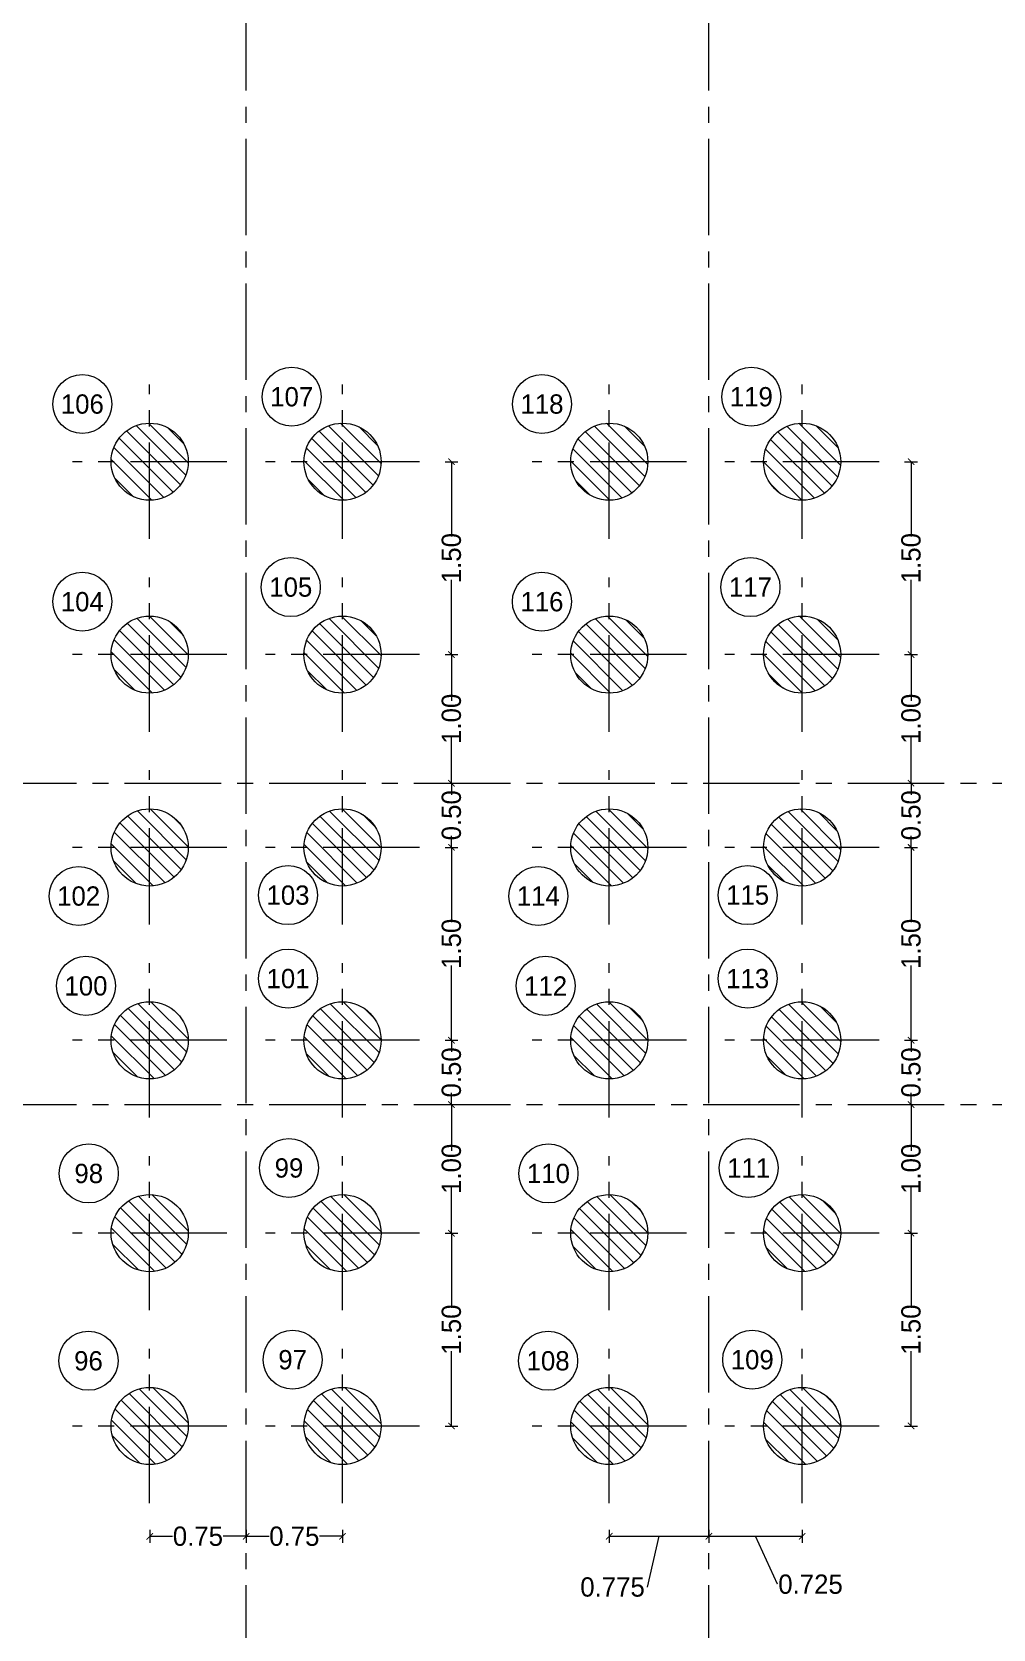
# Model space of a CAD drawing. Extents: x 971 to 1079, y 664 to 731.
# Drawn here: x 991.9 to 999.38, y 693.35 to 705.77 of the extents above; entities that cross this region are included whole.
import ezdxf
from ezdxf.enums import TextEntityAlignment as Align

# ---------------------------------------------------------------- set-up
doc = ezdxf.new("R2010")
doc.units = 0
doc.header["$MEASUREMENT"] = 0
doc.header["$PDMODE"] = 3
doc.header["$PDSIZE"] = 0.1
for name, pattern in [('CENTER2', [1.125, 0.75, -0.125, 0.125, -0.125]), ('CENTERX2', [4, 2.5, -0.5, 0.5, -0.5]), ('HIDDEN2', [0.1875, 0.125, -0.0625])]:
    doc.linetypes.add(name, pattern=pattern)
doc.layers.get('0').update_dxf_attribs({"linetype": 'CONTINUOUS', "lineweight": 30})
doc.layers.get('Defpoints').update_dxf_attribs({"linetype": 'CONTINUOUS'})
for name, color, linetype, lineweight in [('As Built Piles', 4, 'HIDDEN2', 20), ('axis', 1, 'CENTERX2', 5), ('axis no.', 11, 'CONTINUOUS', 20), ('PILES_AXES', 4, 'CENTER2', 20), ('PILES_HATCH0', 8, 'CONTINUOUS', 9), ('PILES_NO_', 11, 'CONTINUOUS', 20)]:
    doc.layers.add(name, color=color, linetype=linetype, lineweight=lineweight)
doc.styles.add('ARABY', font='sosa.shx')
doc.styles.add('SOSA', font='sosa.shx')
doc.dimstyles.new('Shabak dim', dxfattribs={"dimtxt": 0.15, "dimasz": 0.05, "dimexe": 0.05, "dimexo": 0.1, "dimgap": 0, "dimtad": 0, "dimzin": 0, "dimdsep": 46, "dimtxsty": 'SOSA', "dimblk1": 'ARCHTICK', "dimblk2": 'ARCHTICK', "dimsah": 1, "dimcen": 0, "dimclrd": 256, "dimadec": 0, "dimazin": 0, "dimtfac": 1, "dimtofl": 0, "dimtmove": 1, "dimatfit": 3, "dimldrblk": 'OBLIQUE', "dimfxl": 0.05, "dimfxlon": 1, "dimtolj": 1, "dimtzin": 0, "dimlwd": -1, "dimlwe": -1, "dimarcsym": 0})

# ---------------------------------------------------------------- blocks, each defined once
blk = doc.blocks.new('_ARCHTICK')
at = {"color": 0, "linetype": 'ByBlock', "const_width": 0.15}
blk.add_lwpolyline([(-0.5, -0.5), (0.5, 0.5)], dxfattribs=at)
blk = doc.blocks.new('*D171')
at = {"layer": 'axis no.', "color": 0, "transparency": 16777216}
for p, q in [((995.115, 696.427), (995.215, 696.427)), ((995.115, 694.927), (995.215, 694.927))]:
    blk.add_line(p, q, dxfattribs=at)
at = {"layer": 'axis no.', "transparency": 16777216}
for p, q in [((995.165, 696.427), (995.165, 695.846)), ((995.165, 694.927), (995.165, 695.508))]:
    blk.add_line(p, q, dxfattribs=at)
at = {"layer": 'Defpoints', "color": 0, "transparency": 16777216}
for p in [(994.766, 696.427), (995.165, 696.427), (994.766, 694.927)]:
    blk.add_point(p, dxfattribs=at)
at = {"layer": 'axis no.', "transparency": 16777216, "xscale": 0.05, "yscale": 0.05, "zscale": 0.05}
for p, rotation in [((995.165, 696.427), 90), ((995.165, 694.927), 270)]:
    blk.add_blockref('_ARCHTICK', p, dxfattribs=dict(at, rotation=rotation))
at = {"layer": 'axis no.', "color": 0, "transparency": 16777216, "insert": (995.165, 695.677), "char_height": 0.15, "attachment_point": 5, "rotation": 90, "style": 'SOSA'}
blk.add_mtext('\\A1;1.50', dxfattribs=at)
blk = doc.blocks.new('_OBLIQUE')
at = {"color": 0, "linetype": 'ByBlock'}
blk.add_line((-0.5, -0.5), (0.5, 0.5), dxfattribs=at)
blk = doc.blocks.new('*D172')
at = {"layer": 'axis no.', "color": 0, "transparency": 16777216}
for p, q in [((995.115, 697.427), (995.215, 697.427)), ((995.115, 696.427), (995.215, 696.427))]:
    blk.add_line(p, q, dxfattribs=at)
at = {"layer": 'axis no.', "transparency": 16777216}
for p, q in [((995.165, 697.427), (995.165, 697.066)), ((995.165, 696.427), (995.165, 696.788))]:
    blk.add_line(p, q, dxfattribs=at)
at = {"layer": 'Defpoints', "color": 0, "transparency": 16777216}
for p in [(994.766, 697.427), (995.165, 697.427), (994.766, 696.427)]:
    blk.add_point(p, dxfattribs=at)
at = {"layer": 'axis no.', "transparency": 16777216, "xscale": 0.05, "yscale": 0.05, "zscale": 0.05}
for p, rotation in [((995.165, 697.427), 90), ((995.165, 696.427), 270)]:
    blk.add_blockref('_ARCHTICK', p, dxfattribs=dict(at, rotation=rotation))
at = {"layer": 'axis no.', "color": 0, "transparency": 16777216, "insert": (995.165, 696.927), "char_height": 0.15, "attachment_point": 5, "rotation": 90, "style": 'SOSA'}
blk.add_mtext('\\A1;1.00', dxfattribs=at)
blk = doc.blocks.new('*D173')
at = {"layer": 'axis no.', "color": 0, "transparency": 16777216}
for p, q in [((995.115, 697.927), (995.215, 697.927)), ((995.115, 697.427), (995.215, 697.427))]:
    blk.add_line(p, q, dxfattribs=at)
at = {"layer": 'axis no.', "transparency": 16777216}
for p, q in [((995.165, 697.927), (995.165, 697.837)), ((995.165, 697.427), (995.165, 697.517))]:
    blk.add_line(p, q, dxfattribs=at)
at = {"layer": 'Defpoints', "color": 0, "transparency": 16777216}
for p in [(994.724, 697.927), (995.165, 697.927), (994.575, 697.427)]:
    blk.add_point(p, dxfattribs=at)
at = {"layer": 'axis no.', "transparency": 16777216, "xscale": 0.05, "yscale": 0.05, "zscale": 0.05}
for p, rotation in [((995.165, 697.927), 90), ((995.165, 697.427), 270)]:
    blk.add_blockref('_ARCHTICK', p, dxfattribs=dict(at, rotation=rotation))
at = {"layer": 'axis no.', "color": 0, "transparency": 16777216, "insert": (995.165, 697.677), "char_height": 0.15, "attachment_point": 5, "rotation": 90, "style": 'SOSA'}
blk.add_mtext('\\A1;0.50', dxfattribs=at)
blk = doc.blocks.new('*D174')
at = {"layer": 'axis no.', "color": 0, "transparency": 16777216}
for p, q in [((995.115, 699.427), (995.215, 699.427)), ((995.115, 697.927), (995.215, 697.927))]:
    blk.add_line(p, q, dxfattribs=at)
at = {"layer": 'axis no.', "transparency": 16777216}
for p, q in [((995.165, 699.427), (995.165, 698.846)), ((995.165, 697.927), (995.165, 698.508))]:
    blk.add_line(p, q, dxfattribs=at)
at = {"layer": 'Defpoints', "color": 0, "transparency": 16777216}
for p in [(994.833, 699.427), (995.165, 699.427), (994.833, 697.927)]:
    blk.add_point(p, dxfattribs=at)
at = {"layer": 'axis no.', "transparency": 16777216, "xscale": 0.05, "yscale": 0.05, "zscale": 0.05}
for p, rotation in [((995.165, 699.427), 90), ((995.165, 697.927), 270)]:
    blk.add_blockref('_ARCHTICK', p, dxfattribs=dict(at, rotation=rotation))
at = {"layer": 'axis no.', "color": 0, "transparency": 16777216, "insert": (995.165, 698.677), "char_height": 0.15, "attachment_point": 5, "rotation": 90, "style": 'SOSA'}
blk.add_mtext('\\A1;1.50', dxfattribs=at)
blk = doc.blocks.new('*D175')
at = {"layer": 'axis no.', "color": 0, "transparency": 16777216}
for p, q in [((995.115, 699.927), (995.215, 699.927)), ((995.115, 699.427), (995.215, 699.427))]:
    blk.add_line(p, q, dxfattribs=at)
at = {"layer": 'axis no.', "transparency": 16777216}
for p, q in [((995.165, 699.927), (995.165, 699.837)), ((995.165, 699.427), (995.165, 699.517))]:
    blk.add_line(p, q, dxfattribs=at)
at = {"layer": 'Defpoints', "color": 0, "transparency": 16777216}
for p in [(994.833, 699.927), (995.165, 699.927), (994.833, 699.427)]:
    blk.add_point(p, dxfattribs=at)
at = {"layer": 'axis no.', "transparency": 16777216, "xscale": 0.05, "yscale": 0.05, "zscale": 0.05}
for p, rotation in [((995.165, 699.927), 90), ((995.165, 699.427), 270)]:
    blk.add_blockref('_ARCHTICK', p, dxfattribs=dict(at, rotation=rotation))
at = {"layer": 'axis no.', "color": 0, "transparency": 16777216, "insert": (995.165, 699.677), "char_height": 0.15, "attachment_point": 5, "rotation": 90, "style": 'SOSA'}
blk.add_mtext('\\A1;0.50', dxfattribs=at)
blk = doc.blocks.new('*D176')
at = {"layer": 'axis no.', "color": 0, "transparency": 16777216}
for p, q in [((995.115, 700.927), (995.215, 700.927)), ((995.115, 699.927), (995.215, 699.927))]:
    blk.add_line(p, q, dxfattribs=at)
at = {"layer": 'axis no.', "transparency": 16777216}
for p, q in [((995.165, 700.927), (995.165, 700.566)), ((995.165, 699.927), (995.165, 700.288))]:
    blk.add_line(p, q, dxfattribs=at)
at = {"layer": 'Defpoints', "color": 0, "transparency": 16777216}
for p in [(994.725, 700.927), (995.165, 700.927), (994.725, 699.927)]:
    blk.add_point(p, dxfattribs=at)
at = {"layer": 'axis no.', "transparency": 16777216, "xscale": 0.05, "yscale": 0.05, "zscale": 0.05}
for p, rotation in [((995.165, 700.927), 90), ((995.165, 699.927), 270)]:
    blk.add_blockref('_ARCHTICK', p, dxfattribs=dict(at, rotation=rotation))
at = {"layer": 'axis no.', "color": 0, "transparency": 16777216, "insert": (995.165, 700.427), "char_height": 0.15, "attachment_point": 5, "rotation": 90, "style": 'SOSA'}
blk.add_mtext('\\A1;1.00', dxfattribs=at)
blk = doc.blocks.new('*D177')
at = {"layer": 'axis no.', "color": 0, "transparency": 16777216}
for p, q in [((995.115, 702.427), (995.215, 702.427)), ((995.115, 700.927), (995.215, 700.927))]:
    blk.add_line(p, q, dxfattribs=at)
at = {"layer": 'axis no.', "transparency": 16777216}
for p, q in [((995.165, 702.427), (995.165, 701.846)), ((995.165, 700.927), (995.165, 701.508))]:
    blk.add_line(p, q, dxfattribs=at)
at = {"layer": 'Defpoints', "color": 0, "transparency": 16777216}
for p in [(994.725, 702.427), (995.165, 702.427), (994.725, 700.927)]:
    blk.add_point(p, dxfattribs=at)
at = {"layer": 'axis no.', "transparency": 16777216, "xscale": 0.05, "yscale": 0.05, "zscale": 0.05}
for p, rotation in [((995.165, 702.427), 90), ((995.165, 700.927), 270)]:
    blk.add_blockref('_ARCHTICK', p, dxfattribs=dict(at, rotation=rotation))
at = {"layer": 'axis no.', "color": 0, "transparency": 16777216, "insert": (995.165, 701.677), "char_height": 0.15, "attachment_point": 5, "rotation": 90, "style": 'SOSA'}
blk.add_mtext('\\A1;1.50', dxfattribs=at)
blk = doc.blocks.new('*D178')
at = {"layer": 'axis no.', "color": 0, "transparency": 16777216}
for p, q in [((992.818, 694.119), (992.818, 694.019)), ((993.568, 694.119), (993.568, 694.019))]:
    blk.add_line(p, q, dxfattribs=at)
at = {"layer": 'axis no.', "transparency": 16777216}
for p, q in [((992.818, 694.069), (992.996, 694.069)), ((993.568, 694.069), (993.389, 694.069))]:
    blk.add_line(p, q, dxfattribs=at)
at = {"layer": 'Defpoints', "color": 0, "transparency": 16777216}
for p in [(993.568, 694.445), (992.818, 694.327), (993.568, 694.069)]:
    blk.add_point(p, dxfattribs=at)
at = {"layer": 'axis no.', "transparency": 16777216, "xscale": 0.05, "yscale": 0.05, "zscale": 0.05, "rotation": 180}
blk.add_blockref('_ARCHTICK', (992.818, 694.069), dxfattribs=at)
at = {"layer": 'axis no.', "transparency": 16777216, "xscale": 0.05, "yscale": 0.05, "zscale": 0.05}
blk.add_blockref('_ARCHTICK', (993.568, 694.069), dxfattribs=at)
at = {"layer": 'axis no.', "color": 0, "transparency": 16777216, "insert": (993.193, 694.069), "char_height": 0.15, "attachment_point": 5, "style": 'SOSA'}
blk.add_mtext('\\A1;0.75', dxfattribs=at)
blk = doc.blocks.new('*D179')
at = {"layer": 'axis no.', "color": 0, "transparency": 16777216}
for p, q in [((993.568, 694.119), (993.568, 694.019)), ((994.318, 694.119), (994.318, 694.019))]:
    blk.add_line(p, q, dxfattribs=at)
at = {"layer": 'axis no.', "transparency": 16777216}
for p, q in [((993.568, 694.069), (993.746, 694.069)), ((994.318, 694.069), (994.139, 694.069))]:
    blk.add_line(p, q, dxfattribs=at)
at = {"layer": 'Defpoints', "color": 0, "transparency": 16777216}
for p in [(994.318, 694.498), (993.568, 694.445), (994.318, 694.069)]:
    blk.add_point(p, dxfattribs=at)
at = {"layer": 'axis no.', "transparency": 16777216, "xscale": 0.05, "yscale": 0.05, "zscale": 0.05, "rotation": 180}
blk.add_blockref('_ARCHTICK', (993.568, 694.069), dxfattribs=at)
at = {"layer": 'axis no.', "transparency": 16777216, "xscale": 0.05, "yscale": 0.05, "zscale": 0.05}
blk.add_blockref('_ARCHTICK', (994.318, 694.069), dxfattribs=at)
at = {"layer": 'axis no.', "color": 0, "transparency": 16777216, "insert": (993.943, 694.069), "char_height": 0.15, "attachment_point": 5, "style": 'SOSA'}
blk.add_mtext('\\A1;0.75', dxfattribs=at)
blk = doc.blocks.new('*D180')
at = {"layer": 'axis no.', "color": 0, "transparency": 16777216}
for p, q in [((998.69, 696.427), (998.79, 696.427)), ((998.69, 694.927), (998.79, 694.927))]:
    blk.add_line(p, q, dxfattribs=at)
at = {"layer": 'axis no.', "transparency": 16777216}
for p, q in [((998.74, 696.427), (998.74, 695.846)), ((998.74, 694.927), (998.74, 695.508))]:
    blk.add_line(p, q, dxfattribs=at)
at = {"layer": 'Defpoints', "color": 0, "transparency": 16777216}
for p in [(998.341, 696.427), (998.74, 696.427), (998.341, 694.927)]:
    blk.add_point(p, dxfattribs=at)
at = {"layer": 'axis no.', "transparency": 16777216, "xscale": 0.05, "yscale": 0.05, "zscale": 0.05}
for p, rotation in [((998.74, 696.427), 90), ((998.74, 694.927), 270)]:
    blk.add_blockref('_ARCHTICK', p, dxfattribs=dict(at, rotation=rotation))
at = {"layer": 'axis no.', "color": 0, "transparency": 16777216, "insert": (998.74, 695.677), "char_height": 0.15, "attachment_point": 5, "rotation": 90, "style": 'SOSA'}
blk.add_mtext('\\A1;1.50', dxfattribs=at)
blk = doc.blocks.new('*D181')
at = {"layer": 'axis no.', "color": 0, "transparency": 16777216}
for p, q in [((998.69, 697.427), (998.79, 697.427)), ((998.69, 696.427), (998.79, 696.427))]:
    blk.add_line(p, q, dxfattribs=at)
at = {"layer": 'axis no.', "transparency": 16777216}
for p, q in [((998.74, 697.427), (998.74, 697.066)), ((998.74, 696.427), (998.74, 696.788))]:
    blk.add_line(p, q, dxfattribs=at)
at = {"layer": 'Defpoints', "color": 0, "transparency": 16777216}
for p in [(998.341, 697.427), (998.74, 697.427), (998.341, 696.427)]:
    blk.add_point(p, dxfattribs=at)
at = {"layer": 'axis no.', "transparency": 16777216, "xscale": 0.05, "yscale": 0.05, "zscale": 0.05}
for p, rotation in [((998.74, 697.427), 90), ((998.74, 696.427), 270)]:
    blk.add_blockref('_ARCHTICK', p, dxfattribs=dict(at, rotation=rotation))
at = {"layer": 'axis no.', "color": 0, "transparency": 16777216, "insert": (998.74, 696.927), "char_height": 0.15, "attachment_point": 5, "rotation": 90, "style": 'SOSA'}
blk.add_mtext('\\A1;1.00', dxfattribs=at)
blk = doc.blocks.new('*D182')
at = {"layer": 'axis no.', "color": 0, "transparency": 16777216}
for p, q in [((998.69, 697.927), (998.79, 697.927)), ((998.69, 697.427), (998.79, 697.427))]:
    blk.add_line(p, q, dxfattribs=at)
at = {"layer": 'axis no.', "transparency": 16777216}
for p, q in [((998.74, 697.927), (998.74, 697.837)), ((998.74, 697.427), (998.74, 697.517))]:
    blk.add_line(p, q, dxfattribs=at)
at = {"layer": 'Defpoints', "color": 0, "transparency": 16777216}
for p in [(998.299, 697.927), (998.74, 697.927), (998.15, 697.427)]:
    blk.add_point(p, dxfattribs=at)
at = {"layer": 'axis no.', "transparency": 16777216, "xscale": 0.05, "yscale": 0.05, "zscale": 0.05}
for p, rotation in [((998.74, 697.927), 90), ((998.74, 697.427), 270)]:
    blk.add_blockref('_ARCHTICK', p, dxfattribs=dict(at, rotation=rotation))
at = {"layer": 'axis no.', "color": 0, "transparency": 16777216, "insert": (998.74, 697.677), "char_height": 0.15, "attachment_point": 5, "rotation": 90, "style": 'SOSA'}
blk.add_mtext('\\A1;0.50', dxfattribs=at)
blk = doc.blocks.new('*D183')
at = {"layer": 'axis no.', "color": 0, "transparency": 16777216}
for p, q in [((998.69, 699.427), (998.79, 699.427)), ((998.69, 697.927), (998.79, 697.927))]:
    blk.add_line(p, q, dxfattribs=at)
at = {"layer": 'axis no.', "transparency": 16777216}
for p, q in [((998.74, 699.427), (998.74, 698.846)), ((998.74, 697.927), (998.74, 698.508))]:
    blk.add_line(p, q, dxfattribs=at)
at = {"layer": 'Defpoints', "color": 0, "transparency": 16777216}
for p in [(998.408, 699.427), (998.74, 699.427), (998.408, 697.927)]:
    blk.add_point(p, dxfattribs=at)
at = {"layer": 'axis no.', "transparency": 16777216, "xscale": 0.05, "yscale": 0.05, "zscale": 0.05}
for p, rotation in [((998.74, 699.427), 90), ((998.74, 697.927), 270)]:
    blk.add_blockref('_ARCHTICK', p, dxfattribs=dict(at, rotation=rotation))
at = {"layer": 'axis no.', "color": 0, "transparency": 16777216, "insert": (998.74, 698.677), "char_height": 0.15, "attachment_point": 5, "rotation": 90, "style": 'SOSA'}
blk.add_mtext('\\A1;1.50', dxfattribs=at)
blk = doc.blocks.new('*D184')
at = {"layer": 'axis no.', "color": 0, "transparency": 16777216}
for p, q in [((998.69, 699.927), (998.79, 699.927)), ((998.69, 699.427), (998.79, 699.427))]:
    blk.add_line(p, q, dxfattribs=at)
at = {"layer": 'axis no.', "transparency": 16777216}
for p, q in [((998.74, 699.927), (998.74, 699.837)), ((998.74, 699.427), (998.74, 699.517))]:
    blk.add_line(p, q, dxfattribs=at)
at = {"layer": 'Defpoints', "color": 0, "transparency": 16777216}
for p in [(998.408, 699.927), (998.74, 699.927), (998.408, 699.427)]:
    blk.add_point(p, dxfattribs=at)
at = {"layer": 'axis no.', "transparency": 16777216, "xscale": 0.05, "yscale": 0.05, "zscale": 0.05}
for p, rotation in [((998.74, 699.927), 90), ((998.74, 699.427), 270)]:
    blk.add_blockref('_ARCHTICK', p, dxfattribs=dict(at, rotation=rotation))
at = {"layer": 'axis no.', "color": 0, "transparency": 16777216, "insert": (998.74, 699.677), "char_height": 0.15, "attachment_point": 5, "rotation": 90, "style": 'SOSA'}
blk.add_mtext('\\A1;0.50', dxfattribs=at)
blk = doc.blocks.new('*D185')
at = {"layer": 'axis no.', "color": 0, "transparency": 16777216}
for p, q in [((998.69, 700.927), (998.79, 700.927)), ((998.69, 699.927), (998.79, 699.927))]:
    blk.add_line(p, q, dxfattribs=at)
at = {"layer": 'axis no.', "transparency": 16777216}
for p, q in [((998.74, 700.927), (998.74, 700.566)), ((998.74, 699.927), (998.74, 700.288))]:
    blk.add_line(p, q, dxfattribs=at)
at = {"layer": 'Defpoints', "color": 0, "transparency": 16777216}
for p in [(998.3, 700.927), (998.74, 700.927), (998.3, 699.927)]:
    blk.add_point(p, dxfattribs=at)
at = {"layer": 'axis no.', "transparency": 16777216, "xscale": 0.05, "yscale": 0.05, "zscale": 0.05}
for p, rotation in [((998.74, 700.927), 90), ((998.74, 699.927), 270)]:
    blk.add_blockref('_ARCHTICK', p, dxfattribs=dict(at, rotation=rotation))
at = {"layer": 'axis no.', "color": 0, "transparency": 16777216, "insert": (998.74, 700.427), "char_height": 0.15, "attachment_point": 5, "rotation": 90, "style": 'SOSA'}
blk.add_mtext('\\A1;1.00', dxfattribs=at)
blk = doc.blocks.new('*D186')
at = {"layer": 'axis no.', "color": 0, "transparency": 16777216}
for p, q in [((998.69, 702.427), (998.79, 702.427)), ((998.69, 700.927), (998.79, 700.927))]:
    blk.add_line(p, q, dxfattribs=at)
at = {"layer": 'axis no.', "transparency": 16777216}
for p, q in [((998.74, 702.427), (998.74, 701.846)), ((998.74, 700.927), (998.74, 701.508))]:
    blk.add_line(p, q, dxfattribs=at)
at = {"layer": 'Defpoints', "color": 0, "transparency": 16777216}
for p in [(998.3, 702.427), (998.74, 702.427), (998.3, 700.927)]:
    blk.add_point(p, dxfattribs=at)
at = {"layer": 'axis no.', "transparency": 16777216, "xscale": 0.05, "yscale": 0.05, "zscale": 0.05}
for p, rotation in [((998.74, 702.427), 90), ((998.74, 700.927), 270)]:
    blk.add_blockref('_ARCHTICK', p, dxfattribs=dict(at, rotation=rotation))
at = {"layer": 'axis no.', "color": 0, "transparency": 16777216, "insert": (998.74, 701.677), "char_height": 0.15, "attachment_point": 5, "rotation": 90, "style": 'SOSA'}
blk.add_mtext('\\A1;1.50', dxfattribs=at)
blk = doc.blocks.new('*D187')
at = {"layer": 'axis no.', "color": 0, "transparency": 16777216}
for p, q in [((996.393, 694.119), (996.393, 694.019)), ((997.168, 694.119), (997.168, 694.019))]:
    blk.add_line(p, q, dxfattribs=at)
at = {"layer": 'axis no.', "transparency": 16777216}
for p, q in [((996.393, 694.069), (997.168, 694.069)), ((996.689, 693.674), (996.78, 694.069)), ((996.689, 693.674), (996.689, 693.674))]:
    blk.add_line(p, q, dxfattribs=at)
at = {"layer": 'Defpoints', "color": 0, "transparency": 16777216}
for p in [(997.168, 694.445), (996.393, 694.327), (997.168, 694.069)]:
    blk.add_point(p, dxfattribs=at)
at = {"layer": 'axis no.', "transparency": 16777216, "xscale": 0.05, "yscale": 0.05, "zscale": 0.05, "rotation": 180}
blk.add_blockref('_ARCHTICK', (996.393, 694.069), dxfattribs=at)
at = {"layer": 'axis no.', "transparency": 16777216, "xscale": 0.05, "yscale": 0.05, "zscale": 0.05}
blk.add_blockref('_ARCHTICK', (997.168, 694.069), dxfattribs=at)
at = {"layer": 'axis no.', "color": 0, "transparency": 16777216, "insert": (996.418, 693.674), "char_height": 0.15, "attachment_point": 5, "style": 'SOSA'}
blk.add_mtext('\\A1;0.775', dxfattribs=at)
blk = doc.blocks.new('*D188')
at = {"layer": 'axis no.', "color": 0, "transparency": 16777216}
for p, q in [((997.168, 694.119), (997.168, 694.019)), ((997.893, 694.119), (997.893, 694.019))]:
    blk.add_line(p, q, dxfattribs=at)
at = {"layer": 'axis no.', "transparency": 16777216}
for p, q in [((997.168, 694.069), (997.893, 694.069)), ((997.702, 693.696), (997.53, 694.069)), ((997.702, 693.696), (997.702, 693.696))]:
    blk.add_line(p, q, dxfattribs=at)
at = {"layer": 'Defpoints', "color": 0, "transparency": 16777216}
for p in [(997.893, 694.498), (997.168, 694.445), (997.893, 694.069)]:
    blk.add_point(p, dxfattribs=at)
at = {"layer": 'axis no.', "transparency": 16777216, "xscale": 0.05, "yscale": 0.05, "zscale": 0.05, "rotation": 180}
blk.add_blockref('_ARCHTICK', (997.168, 694.069), dxfattribs=at)
at = {"layer": 'axis no.', "transparency": 16777216, "xscale": 0.05, "yscale": 0.05, "zscale": 0.05}
blk.add_blockref('_ARCHTICK', (997.893, 694.069), dxfattribs=at)
at = {"layer": 'axis no.', "color": 0, "transparency": 16777216, "insert": (997.958, 693.696), "char_height": 0.15, "attachment_point": 5, "style": 'SOSA'}
blk.add_mtext('\\A1;0.725', dxfattribs=at)

msp = doc.modelspace()

# ---------------------------------------------------------------- hatches: boundary and pattern name
at = {"layer": 'PILES_HATCH0'}
h = msp.add_hatch(dxfattribs=at)
h.set_pattern_fill('ANSI31', color=256, scale=0.65, angle=90, style=0)
edge = h.paths.add_edge_path()
edge.add_arc((992.8177, 702.4269), 0.3, 0, 360)
h = msp.add_hatch(dxfattribs=at)
h.set_pattern_fill('ANSI31', color=256, scale=0.65, angle=90, style=0)
edge = h.paths.add_edge_path()
edge.add_arc((994.3177, 702.4269), 0.3, 0, 360)
h = msp.add_hatch(dxfattribs=at)
h.set_pattern_fill('ANSI31', color=256, scale=0.65, angle=90, style=0)
edge = h.paths.add_edge_path()
edge.add_arc((996.3927, 702.4269), 0.3, 0, 360)
h = msp.add_hatch(dxfattribs=at)
h.set_pattern_fill('ANSI31', color=256, scale=0.65, angle=90, style=0)
edge = h.paths.add_edge_path()
edge.add_arc((997.8927, 702.4269), 0.3, 0, 360)
h = msp.add_hatch(dxfattribs=at)
h.set_pattern_fill('ANSI31', color=256, scale=0.65, angle=90, style=0)
edge = h.paths.add_edge_path()
edge.add_arc((992.8177, 700.9269), 0.3, 0, 360)
h = msp.add_hatch(dxfattribs=at)
h.set_pattern_fill('ANSI31', color=256, scale=0.65, angle=90, style=0)
edge = h.paths.add_edge_path()
edge.add_arc((994.3177, 700.9269), 0.3, 0, 360)
h = msp.add_hatch(dxfattribs=at)
h.set_pattern_fill('ANSI31', color=256, scale=0.65, angle=90, style=0)
edge = h.paths.add_edge_path()
edge.add_arc((996.3927, 700.9269), 0.3, 0, 360)
h = msp.add_hatch(dxfattribs=at)
h.set_pattern_fill('ANSI31', color=256, scale=0.65, angle=90, style=0)
edge = h.paths.add_edge_path()
edge.add_arc((997.8927, 700.9269), 0.3, 0, 360)
h = msp.add_hatch(dxfattribs=at)
h.set_pattern_fill('ANSI31', color=256, scale=0.65, angle=90, style=0)
edge = h.paths.add_edge_path()
edge.add_arc((992.8177, 699.4269), 0.3, 0, 360)
h = msp.add_hatch(dxfattribs=at)
h.set_pattern_fill('ANSI31', color=256, scale=0.65, angle=90, style=0)
edge = h.paths.add_edge_path()
edge.add_arc((994.3177, 699.4269), 0.3, 0, 360)
h = msp.add_hatch(dxfattribs=at)
h.set_pattern_fill('ANSI31', color=256, scale=0.65, angle=90, style=0)
edge = h.paths.add_edge_path()
edge.add_arc((996.3927, 699.4269), 0.3, 0, 360)
h = msp.add_hatch(dxfattribs=at)
h.set_pattern_fill('ANSI31', color=256, scale=0.65, angle=90, style=0)
edge = h.paths.add_edge_path()
edge.add_arc((997.8927, 699.4269), 0.3, 0, 360)
h = msp.add_hatch(dxfattribs=at)
h.set_pattern_fill('ANSI31', color=256, scale=0.65, angle=90, style=0)
edge = h.paths.add_edge_path()
edge.add_arc((992.8177, 697.9269), 0.3, 0, 360)
h = msp.add_hatch(dxfattribs=at)
h.set_pattern_fill('ANSI31', color=256, scale=0.65, angle=90, style=0)
edge = h.paths.add_edge_path()
edge.add_arc((994.3177, 697.9269), 0.3, 0, 360)
h = msp.add_hatch(dxfattribs=at)
h.set_pattern_fill('ANSI31', color=256, scale=0.65, angle=90, style=0)
edge = h.paths.add_edge_path()
edge.add_arc((996.3927, 697.9269), 0.3, 0, 360)
h = msp.add_hatch(dxfattribs=at)
h.set_pattern_fill('ANSI31', color=256, scale=0.65, angle=90, style=0)
edge = h.paths.add_edge_path()
edge.add_arc((997.8927, 697.9269), 0.3, 0, 360)
h = msp.add_hatch(dxfattribs=at)
h.set_pattern_fill('ANSI31', color=256, scale=0.65, angle=90, style=0)
edge = h.paths.add_edge_path()
edge.add_arc((992.8177, 696.4269), 0.3, 0, 360)
h = msp.add_hatch(dxfattribs=at)
h.set_pattern_fill('ANSI31', color=256, scale=0.65, angle=90, style=0)
edge = h.paths.add_edge_path()
edge.add_arc((994.3177, 696.4269), 0.3, 0, 360)
h = msp.add_hatch(dxfattribs=at)
h.set_pattern_fill('ANSI31', color=256, scale=0.65, angle=90, style=0)
edge = h.paths.add_edge_path()
edge.add_arc((996.3927, 696.4269), 0.3, 0, 360)
h = msp.add_hatch(dxfattribs=at)
h.set_pattern_fill('ANSI31', color=256, scale=0.65, angle=90, style=0)
edge = h.paths.add_edge_path()
edge.add_arc((997.8927, 696.4269), 0.3, 0, 360)
h = msp.add_hatch(dxfattribs=at)
h.set_pattern_fill('ANSI31', color=256, scale=0.65, angle=90, style=0)
edge = h.paths.add_edge_path()
edge.add_arc((992.8177, 694.9269), 0.3, 0, 360)
h = msp.add_hatch(dxfattribs=at)
h.set_pattern_fill('ANSI31', color=256, scale=0.65, angle=90, style=0)
edge = h.paths.add_edge_path()
edge.add_arc((994.3177, 694.9269), 0.3, 0, 360)
h = msp.add_hatch(dxfattribs=at)
h.set_pattern_fill('ANSI31', color=256, scale=0.65, angle=90, style=0)
edge = h.paths.add_edge_path()
edge.add_arc((996.3927, 694.9269), 0.3, 0, 360)
h = msp.add_hatch(dxfattribs=at)
h.set_pattern_fill('ANSI31', color=256, scale=0.65, angle=90, style=0)
edge = h.paths.add_edge_path()
edge.add_arc((997.8927, 694.9269), 0.3, 0, 360)

# ---------------------------------------------------------------- linework, layer by layer
at = {"layer": 'As Built Piles', "linetype": 'Continuous', "ltscale": 0.01}
for centre in [(992.8177, 702.4269), (994.3177, 702.4269), (996.3927, 702.4269), (997.8927, 702.4269), (992.8177, 700.9269), (994.3177, 700.9269), (996.3927, 700.9269), (997.8927, 700.9269), (992.8177, 699.4269), (994.3177, 699.4269), (996.3927, 699.4269), (997.8927, 699.4269), (992.8177, 697.9269), (994.3177, 697.9269), (996.3927, 697.9269), (997.8927, 697.9269), (992.8177, 696.4269), (994.3177, 696.4269), (996.3927, 696.4269), (997.8927, 696.4269), (992.8177, 694.9269), (994.3177, 694.9269), (996.3927, 694.9269), (997.8927, 694.9269)]:
    msp.add_circle(centre, 0.3, dxfattribs=at)
at = {"layer": 'axis', "linetype": 'CENTER2'}
for p, q in [((993.5677, 683.9379), (993.5677, 714.0829)), ((997.1677, 683.9379), (997.1677, 714.0829)), ((976.8732, 699.9269), (1040.7428, 699.9269)), ((976.8732, 697.4269), (1040.7428, 697.4269))]:
    msp.add_line(p, q, dxfattribs=at)
at = {"layer": 'PILES_AXES'}
for p, q in [((992.8177, 701.8269), (992.8177, 703.0269)), ((994.3177, 701.8269), (994.3177, 703.0269)), ((996.3927, 701.8269), (996.3927, 703.0269)), ((997.8927, 701.8269), (997.8927, 703.0269)), ((993.4177, 702.4269), (992.2177, 702.4269)), ((994.9177, 702.4269), (993.7177, 702.4269)), ((996.9927, 702.4269), (995.7927, 702.4269)), ((998.4927, 702.4269), (997.2927, 702.4269)), ((992.8177, 700.3269), (992.8177, 701.5269)), ((994.3177, 700.3269), (994.3177, 701.5269)), ((996.3927, 700.3269), (996.3927, 701.5269)), ((997.8927, 700.3269), (997.8927, 701.5269)), ((993.4177, 700.9269), (992.2177, 700.9269)), ((994.9177, 700.9269), (993.7177, 700.9269)), ((996.9927, 700.9269), (995.7927, 700.9269)), ((998.4927, 700.9269), (997.2927, 700.9269)), ((992.8177, 698.8269), (992.8177, 700.0269)), ((994.3177, 698.8269), (994.3177, 700.0269)), ((996.3927, 698.8269), (996.3927, 700.0269)), ((997.8927, 698.8269), (997.8927, 700.0269)), ((993.4177, 699.4269), (992.2177, 699.4269)), ((994.9177, 699.4269), (993.7177, 699.4269)), ((996.9927, 699.4269), (995.7927, 699.4269)), ((998.4927, 699.4269), (997.2927, 699.4269)), ((992.8177, 697.3269), (992.8177, 698.5269)), ((994.3177, 697.3269), (994.3177, 698.5269)), ((996.3927, 697.3269), (996.3927, 698.5269)), ((997.8927, 697.3269), (997.8927, 698.5269)), ((993.4177, 697.9269), (992.2177, 697.9269)), ((994.9177, 697.9269), (993.7177, 697.9269)), ((996.9927, 697.9269), (995.7927, 697.9269)), ((998.4927, 697.9269), (997.2927, 697.9269)), ((992.8177, 695.8269), (992.8177, 697.0269)), ((994.3177, 695.8269), (994.3177, 697.0269)), ((996.3927, 695.8269), (996.3927, 697.0269)), ((997.8927, 695.8269), (997.8927, 697.0269)), ((993.4177, 696.4269), (992.2177, 696.4269)), ((994.9177, 696.4269), (993.7177, 696.4269)), ((996.9927, 696.4269), (995.7927, 696.4269)), ((998.4927, 696.4269), (997.2927, 696.4269)), ((992.8177, 694.3269), (992.8177, 695.5269)), ((994.3177, 694.3269), (994.3177, 695.5269)), ((996.3927, 694.3269), (996.3927, 695.5269)), ((997.8927, 694.3269), (997.8927, 695.5269)), ((993.4177, 694.9269), (992.2177, 694.9269)), ((994.9177, 694.9269), (993.7177, 694.9269)), ((996.9927, 694.9269), (995.7927, 694.9269)), ((998.4927, 694.9269), (997.2927, 694.9269))]:
    msp.add_line(p, q, dxfattribs=at)
at = {"layer": 'PILES_NO_'}
for centre in [(992.2941, 702.8756), (993.9225, 702.9324), (995.8691, 702.8756), (997.4975, 702.9324), (993.9152, 701.452), (997.4902, 701.452), (992.2939, 701.3384), (995.8689, 701.3384), (992.2654, 699.049), (993.8938, 699.0561), (995.8404, 699.049), (997.4688, 699.0561), (993.894, 698.407), (997.4691, 698.407), (992.3225, 698.3502), (995.8975, 698.3502), (992.3441, 696.8914), (993.9014, 696.934), (995.9191, 696.8914), (997.4764, 696.934), (992.3418, 695.4344), (993.9298, 695.4428), (995.9168, 695.4344), (997.5048, 695.4428)]:
    msp.add_circle(centre, 0.2298, dxfattribs=at)

# ---------------------------------------------------------------- texts
at = {"layer": 'axis no.', "style": 'ARABY'}
for s, p in [('106', (992.2941, 702.8756)), ('107', (993.9225, 702.9324)), ('118', (995.8691, 702.8756)), ('119', (997.4975, 702.9324)), ('105', (993.9152, 701.452)), ('117', (997.4902, 701.452)), ('104', (992.2939, 701.3384)), ('116', (995.8689, 701.3384)), ('102', (992.2654, 699.049)), ('103', (993.8938, 699.0561)), ('114', (995.8404, 699.049)), ('115', (997.4688, 699.0561)), ('101', (993.894, 698.407)), ('113', (997.4691, 698.407)), ('100', (992.3225, 698.3502)), ('112', (995.8975, 698.3502)), ('99', (993.9014, 696.934)), ('111', (997.4764, 696.934)), ('98', (992.3441, 696.8914)), ('110', (995.9191, 696.8914)), ('96', (992.3418, 695.4344)), ('97', (993.9298, 695.4428)), ('108', (995.9168, 695.4344)), ('109', (997.5048, 695.4428))]:
    msp.add_text(s, height=0.15, dxfattribs=at).set_placement(p, align=Align.MIDDLE)

# ---------------------------------------------------------------- dimensions: what is measured, and where the dimension line sits
at = {"layer": 'axis no.'}
for base, p1, p2, picture, middle in [((995.1654, 702.4269), (994.7246, 700.9269), (994.7246, 702.4269), '*D177', (995.1654, 701.6769)), ((998.7405, 702.4269), (998.2996, 700.9269), (998.2996, 702.4269), '*D186', (998.7405, 701.6769)), ((995.1654, 700.9269), (994.7246, 699.9269), (994.7246, 700.9269), '*D176', (995.1654, 700.4269)), ((998.7405, 700.9269), (998.2996, 699.9269), (998.2996, 700.9269), '*D185', (998.7405, 700.4269)), ((995.1654, 699.9269), (994.8327, 699.4269), (994.8327, 699.9269), '*D175', (995.1654, 699.6769)), ((998.7405, 699.9269), (998.4077, 699.4269), (998.4077, 699.9269), '*D184', (998.7405, 699.6769)), ((995.1654, 699.4269), (994.8327, 697.9269), (994.8327, 699.4269), '*D174', (995.1654, 698.6769)), ((998.7405, 699.4269), (998.4077, 697.9269), (998.4077, 699.4269), '*D183', (998.7405, 698.6769)), ((995.1654, 697.9269), (994.5745, 697.4269), (994.7244, 697.9269), '*D173', (995.1654, 697.6769)), ((998.7405, 697.9269), (998.1495, 697.4269), (998.2994, 697.9269), '*D182', (998.7405, 697.6769)), ((995.1654, 697.4269), (994.7657, 696.4269), (994.7657, 697.4269), '*D172', (995.1654, 696.9269)), ((998.7405, 697.4269), (998.3407, 696.4269), (998.3407, 697.4269), '*D181', (998.7405, 696.9269)), ((995.1654, 696.4269), (994.7657, 694.9269), (994.7657, 696.4269), '*D171', (995.1654, 695.6769)), ((998.7405, 696.4269), (998.3407, 694.9269), (998.3407, 696.4269), '*D180', (998.7405, 695.6769))]:
    dim = msp.add_linear_dim(base=base, p1=p1, p2=p2, angle=90, dimstyle='Shabak dim', dxfattribs=at)
    dim.commit()
    dim.dimension.update_dxf_attribs({"geometry": picture, "text_midpoint": middle})
for base, p1, p2, picture, middle in [((994.3177, 694.0694), (993.5677, 694.4452), (994.3177, 694.4976), '*D179', (993.9427, 694.0694)), ((993.5677, 694.0694), (992.8177, 694.3269), (993.5677, 694.4452), '*D178', (993.1927, 694.0694))]:
    dim = msp.add_linear_dim(base=base, p1=p1, p2=p2, dimstyle='Shabak dim', dxfattribs=at)
    dim.commit()
    dim.dimension.update_dxf_attribs({"geometry": picture, "text_midpoint": middle})
for base, p1, p2, picture, middle in [((997.8927, 694.0694), (997.1677, 694.4452), (997.8927, 694.4976), '*D188', (997.7019, 693.6964)), ((997.1677, 694.0694), (996.3927, 694.3269), (997.1677, 694.4452), '*D187', (996.6892, 693.6735))]:
    dim = msp.add_linear_dim(base=base, p1=p1, p2=p2, dimstyle='Shabak dim', override={"dimdec": 3}, dxfattribs=at)
    dim.commit()
    dim.dimension.update_dxf_attribs({"geometry": picture, "text_midpoint": middle, "dimtype": 160})

doc.saveas('drawing.dxf')
